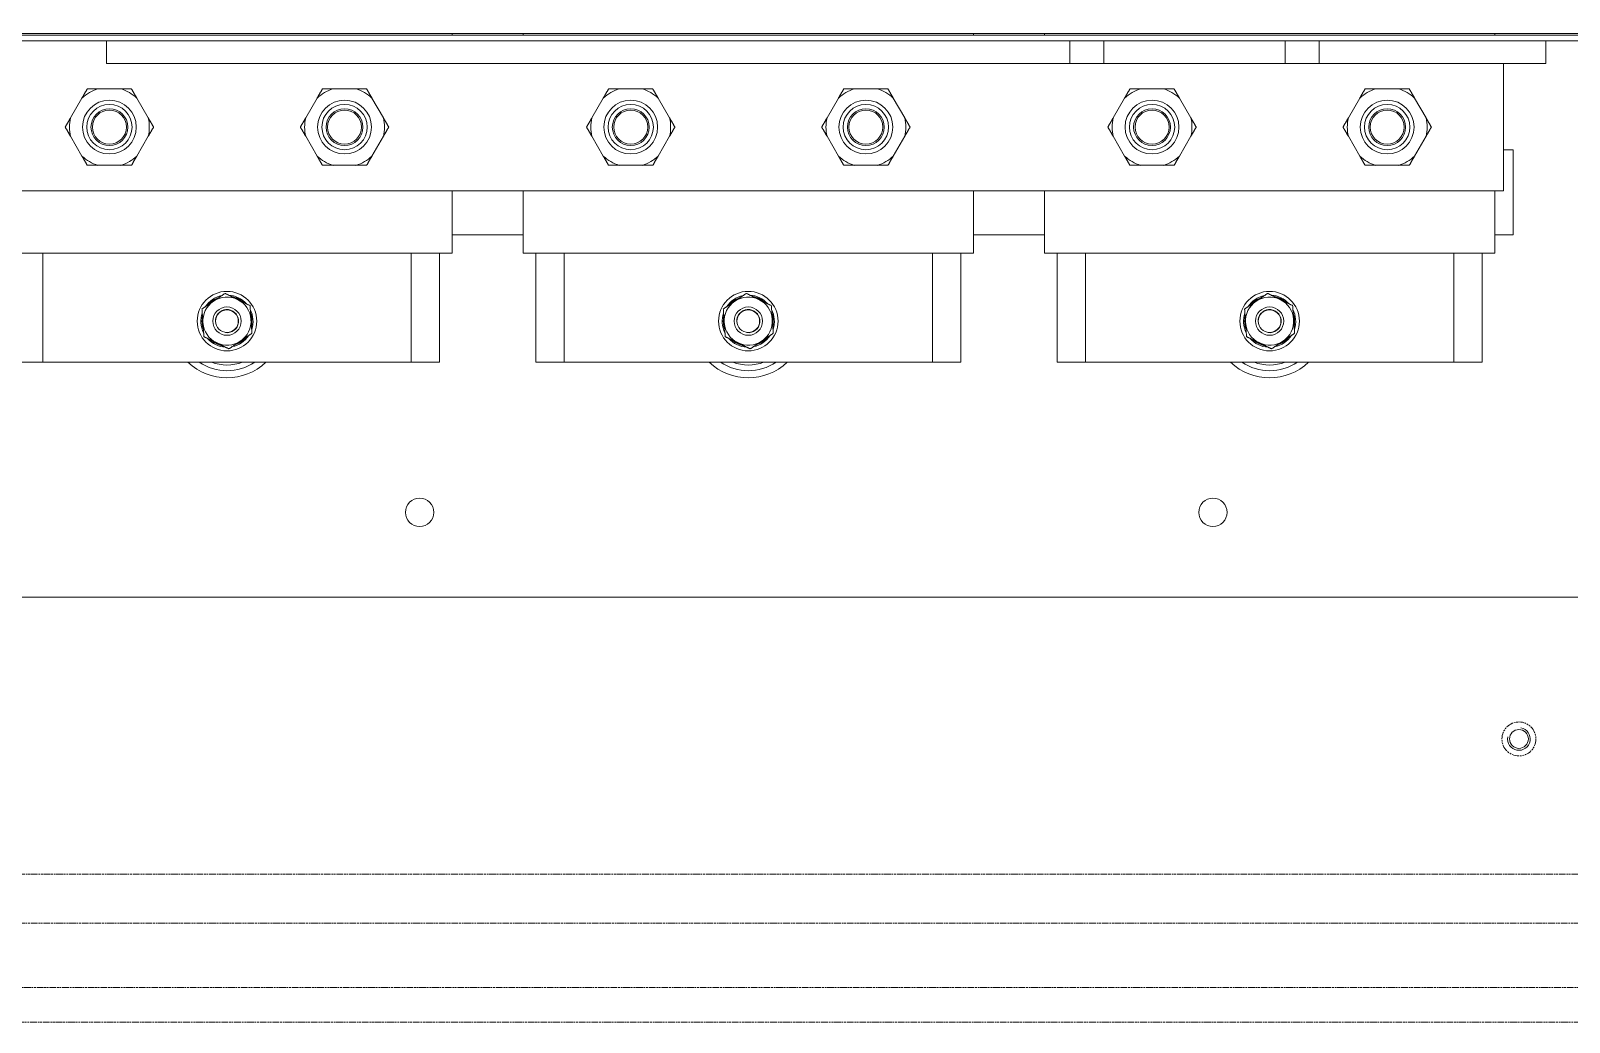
# Model space of a CAD drawing. Header units: millimetres. Extents: x 0 to 8410, y 0 to 5940.
# Drawn here: x 3720 to 4263, y 4602 to 4952 of the extents above; entities that cross this region are included whole.
import ezdxf

# ---------------------------------------------------------------- set-up
doc = ezdxf.new("R2010")
doc.units = ezdxf.units.MM
doc.header["$LTSCALE"] = 10
doc.linetypes.add('DOUBLE_DASH_CHAIN', pattern=[1.2403, 0.6614, -0.0827, 0.1654, -0.0827, 0.1654, -0.0827])
for name, color, linetype, lineweight, true_color in [('가시적인 것(ISO)', 3, 'Continuous', 5, 0x00ff00), ('가시적인 좁은 것(ISO)', 3, 'Continuous', 5, 0x00ff00), ('참조(ISO)', 6, 'DOUBLE_DASH_CHAIN', 5, 0xff00ff)]:
    doc.layers.add(name, color=color, linetype=linetype, lineweight=lineweight, true_color=true_color)
doc.layers.add('해치(ISO)', color=7, linetype='Continuous', lineweight=5)

msp = doc.modelspace()

# ---------------------------------------------------------------- hatches: boundary and pattern name
at = {"layer": '해치(ISO)'}
h = msp.add_hatch(dxfattribs=at)
h.set_pattern_fill('ANSI31', color=256, scale=254, angle=15, style=0)
h.set_pattern_definition([(60, (0, 0), (-27.4963, 15.87501), [])])
edge = h.paths.add_edge_path()
edge.add_line((3209.29, 4604.61), (3249.29, 4604.61))
edge.add_line((3249.29, 4604.61), (3249.29, 4606.61))
edge.add_ellipse((3246.29, 4606.61), major_axis=(3, 0), ratio=1, start_angle=0, end_angle=90)
edge.add_line((3246.29, 4609.61), (3218.79, 4609.61))
edge.add_ellipse((3218.79, 4614.11), major_axis=(0, -4.5), ratio=1, start_angle=270, end_angle=360, ccw=False)
edge.add_line((3214.29, 4614.11), (3214.29, 4641.61))
edge.add_ellipse((3211.29, 4641.61), major_axis=(3, 0), ratio=1, start_angle=0, end_angle=90)
edge.add_line((3211.29, 4644.61), (3209.29, 4644.61))
edge.add_line((3209.29, 4644.61), (3209.29, 4604.61))
edge = h.paths.add_edge_path()
edge.add_ellipse((4495.19, 4614.11), major_axis=(4.5, 0), ratio=1, start_angle=270, end_angle=360)
edge.add_line((4499.69, 4614.11), (4499.69, 4641.61))
edge.add_ellipse((4502.69, 4641.61), major_axis=(0, 3), ratio=1, start_angle=0, end_angle=90, ccw=False)
edge.add_line((4502.69, 4644.61), (4504.69, 4644.61))
edge.add_line((4504.69, 4644.61), (4504.69, 4604.61))
edge.add_line((4504.69, 4604.61), (4464.69, 4604.61))
edge.add_line((4464.69, 4604.61), (4464.69, 4606.61))
edge.add_ellipse((4467.69, 4606.61), major_axis=(0, 3), ratio=1, start_angle=0, end_angle=90, ccw=False)
edge.add_line((4467.69, 4609.61), (4495.19, 4609.61))
edge = h.paths.add_edge_path()
edge.add_ellipse((3218.79, 5290.51), major_axis=(-4.5, 0), ratio=1, start_angle=270, end_angle=360)
edge.add_line((3214.29, 5290.51), (3214.29, 5263.01))
edge.add_ellipse((3211.29, 5263.01), major_axis=(0, -3), ratio=1, start_angle=0, end_angle=90, ccw=False)
edge.add_line((3211.29, 5260.01), (3209.29, 5260.01))
edge.add_line((3209.29, 5260.01), (3209.29, 5300.01))
edge.add_line((3209.29, 5300.01), (3249.29, 5300.01))
edge.add_line((3249.29, 5300.01), (3249.29, 5298.01))
edge.add_ellipse((3246.29, 5298.01), major_axis=(0, -3), ratio=1, start_angle=0, end_angle=90, ccw=False)
edge.add_line((3246.29, 5295.01), (3218.79, 5295.01))
edge = h.paths.add_edge_path()
edge.add_line((4467.69, 5295.01), (4495.19, 5295.01))
edge.add_ellipse((4495.19, 5290.51), major_axis=(0, 4.5), ratio=1, start_angle=270, end_angle=360, ccw=False)
edge.add_line((4499.69, 5290.51), (4499.69, 5263.01))
edge.add_ellipse((4502.69, 5263.01), major_axis=(-3, 0), ratio=1, start_angle=0, end_angle=90)
edge.add_line((4502.69, 5260.01), (4504.69, 5260.01))
edge.add_line((4504.69, 5260.01), (4504.69, 5300.01))
edge.add_line((4504.69, 5300.01), (4464.69, 5300.01))
edge.add_line((4464.69, 5300.01), (4464.69, 5298.01))
edge.add_ellipse((4467.69, 5298.01), major_axis=(-3, 0), ratio=1, start_angle=0, end_angle=90)

# ---------------------------------------------------------------- linework, layer by layer
at = {"layer": '가시적인 것(ISO)'}
for p, q in [((3694.49, 4951.31), (4284.49, 4951.31)), ((4274.49, 4950.81), (3706.49, 4950.81)), ((3706.49, 4948.81), (4086.49, 4948.81)), ((3746.49, 4948.81), (3746.49, 4940.81)), ((3868.49, 4950.81), (3868.49, 4951.31)), ((3893.49, 4951.31), (3893.49, 4950.81)), ((4052.49, 4950.81), (4052.49, 4951.31)), ((4077.49, 4951.31), (4077.49, 4950.81)), ((4098.49, 4948.81), (4086.49, 4948.81)), ((4086.49, 4948.81), (4086.49, 4940.81)), ((4098.49, 4948.81), (4098.49, 4940.81)), ((4098.49, 4948.81), (4162.49, 4948.81)), ((4174.49, 4948.81), (4162.49, 4948.81)), ((4162.49, 4948.81), (4162.49, 4940.81)), ((4174.49, 4948.81), (4174.49, 4940.81)), ((4174.49, 4948.81), (4274.49, 4948.81)), ((4236.49, 4950.81), (4236.49, 4951.31)), ((4254.49, 4948.81), (4254.49, 4940.81)), ((3746.49, 4940.81), (3778.49, 4940.81)), ((4066.49, 4940.81), (3778.49, 4940.81)), ((4086.49, 4940.81), (4066.49, 4940.81)), ((4098.49, 4940.81), (4086.49, 4940.81)), ((4162.49, 4940.81), (4098.49, 4940.81)), ((4174.49, 4940.81), (4162.49, 4940.81)), ((4194.49, 4940.81), (4174.49, 4940.81)), ((4222.49, 4940.81), (4194.49, 4940.81)), ((4222.49, 4940.81), (4254.49, 4940.81)), ((4239.49, 4940.81), (4239.49, 4895.81)), ((3751.52, 4931.81), (3743.46, 4931.81)), ((3834.52, 4931.81), (3826.46, 4931.81)), ((3935.52, 4931.81), (3927.46, 4931.81)), ((4018.52, 4931.81), (4010.46, 4931.81)), ((4119.52, 4931.81), (4111.46, 4931.81)), ((4202.52, 4931.81), (4194.46, 4931.81)), ((3737.81, 4928.55), (3733.78, 4921.57)), ((3761.2, 4921.57), (3757.17, 4928.55)), ((3820.81, 4928.55), (3816.78, 4921.57)), ((3844.2, 4921.57), (3840.17, 4928.55)), ((3921.81, 4928.55), (3917.78, 4921.57)), ((3945.2, 4921.57), (3941.17, 4928.55)), ((4004.81, 4928.55), (4000.78, 4921.57)), ((4028.2, 4921.57), (4024.17, 4928.55)), ((4105.81, 4928.55), (4101.78, 4921.57)), ((4129.2, 4921.57), (4125.17, 4928.55)), ((4188.81, 4928.55), (4184.78, 4921.57)), ((4212.2, 4921.57), (4208.17, 4928.55)), ((3733.78, 4915.05), (3737.81, 4908.07)), ((3757.17, 4908.07), (3761.2, 4915.05)), ((3816.78, 4915.05), (3820.81, 4908.07)), ((3840.17, 4908.07), (3844.2, 4915.05)), ((3917.78, 4915.05), (3921.81, 4908.07)), ((3941.17, 4908.07), (3945.2, 4915.05)), ((4000.78, 4915.05), (4004.81, 4908.07)), ((4024.17, 4908.07), (4028.2, 4915.05)), ((4101.78, 4915.05), (4105.81, 4908.07)), ((4125.17, 4908.07), (4129.2, 4915.05)), ((4184.78, 4915.05), (4188.81, 4908.07)), ((4208.17, 4908.07), (4212.2, 4915.05)), ((4242.99, 4910.31), (4239.49, 4910.31)), ((4242.99, 4880.31), (4242.99, 4910.31)), ((3743.46, 4904.81), (3751.52, 4904.81)), ((3826.46, 4904.81), (3834.52, 4904.81)), ((3927.46, 4904.81), (3935.52, 4904.81)), ((4010.46, 4904.81), (4018.52, 4904.81)), ((4111.46, 4904.81), (4119.52, 4904.81)), ((4194.46, 4904.81), (4202.52, 4904.81)), ((4239.49, 4895.81), (3706.49, 4895.81)), ((3868.49, 4873.81), (3868.49, 4895.81)), ((3893.49, 4895.81), (3893.49, 4873.81)), ((4052.49, 4873.81), (4052.49, 4895.81)), ((4077.49, 4895.81), (4077.49, 4873.81)), ((4236.49, 4873.81), (4236.49, 4895.81)), ((3868.49, 4880.31), (3893.49, 4880.31)), ((4052.49, 4880.31), (4077.49, 4880.31)), ((4236.49, 4880.31), (4242.99, 4880.31)), ((3709.49, 4873.81), (3868.49, 4873.81)), ((3723.99, 4835.31), (3723.99, 4873.81)), ((3853.99, 4873.81), (3853.99, 4835.31)), ((3863.99, 4835.31), (3863.99, 4873.81)), ((3893.49, 4873.81), (4052.49, 4873.81)), ((3897.99, 4873.81), (3897.99, 4835.31)), ((3907.99, 4835.31), (3907.99, 4873.81)), ((4037.99, 4873.81), (4037.99, 4835.31)), ((4047.99, 4835.31), (4047.99, 4873.81)), ((4077.49, 4873.81), (4236.49, 4873.81)), ((4081.99, 4873.81), (4081.99, 4835.31)), ((4091.99, 4835.31), (4091.99, 4873.81)), ((4221.99, 4873.81), (4221.99, 4835.31)), ((4231.99, 4835.31), (4231.99, 4873.81)), ((3713.99, 4835.31), (3723.99, 4835.31)), ((3723.99, 4835.31), (3853.99, 4835.31)), ((3853.99, 4835.31), (3863.99, 4835.31)), ((3897.99, 4835.31), (3907.99, 4835.31)), ((3907.99, 4835.31), (4037.99, 4835.31)), ((4037.99, 4835.31), (4047.99, 4835.31)), ((4081.99, 4835.31), (4091.99, 4835.31)), ((4091.99, 4835.31), (4221.99, 4835.31)), ((4221.99, 4835.31), (4231.99, 4835.31)), ((4402.99, 4752.31), (3710.99, 4752.31))]:
    msp.add_line(p, q, dxfattribs=at)
for centre, radius in [((3747.49, 4918.31), 9.5), ((3747.49, 4918.31), 8), ((3830.49, 4918.31), 9.5), ((3830.49, 4918.31), 8), ((3931.49, 4918.31), 9.5), ((3931.49, 4918.31), 8), ((4014.49, 4918.31), 9.5), ((4014.49, 4918.31), 8), ((4115.49, 4918.31), 9.5), ((4115.49, 4918.31), 8), ((4198.49, 4918.31), 9.5), ((4198.49, 4918.31), 8), ((3747.49, 4918.31), 6.5), ((3747.49, 4918.31), 6), ((3830.49, 4918.31), 6.5), ((3830.49, 4918.31), 6), ((3931.49, 4918.31), 6.5), ((3931.49, 4918.31), 6), ((4014.49, 4918.31), 6.5), ((4014.49, 4918.31), 6), ((4115.49, 4918.31), 6.5), ((4115.49, 4918.31), 6), ((4198.49, 4918.31), 6.5), ((4198.49, 4918.31), 6), ((3788.99, 4849.81), 10.5), ((3972.99, 4849.81), 10.5), ((4156.99, 4849.81), 10.5), ((3788.99, 4849.81), 5), ((3972.99, 4849.81), 5), ((4156.99, 4849.81), 5), ((3788.99, 4849.81), 4), ((3972.99, 4849.81), 4), ((4156.99, 4849.81), 4), ((3856.99, 4782.31), 5), ((4136.99, 4782.31), 5), ((4244.99, 4702.31), 3.32)]:
    msp.add_circle(centre, radius, dxfattribs=at)
for centre, radius, start, end in [((3747.49, 4918.31), 14.09, 106.6183, 133.3817), ((3747.49, 4918.31), 14.09, 46.6183, 73.3817), ((3830.49, 4918.31), 14.09, 106.6183, 133.3817), ((3830.49, 4918.31), 14.09, 46.6183, 73.3817), ((3931.49, 4918.31), 14.09, 106.6183, 133.3817), ((3931.49, 4918.31), 14.09, 46.6183, 73.3817), ((4014.49, 4918.31), 14.09, 106.6183, 133.3817), ((4014.49, 4918.31), 14.09, 46.6183, 73.3817), ((4115.49, 4918.31), 14.09, 106.6183, 133.3817), ((4115.49, 4918.31), 14.09, 46.6183, 73.3817), ((4198.49, 4918.31), 14.09, 106.6183, 133.3817), ((4198.49, 4918.31), 14.09, 46.6183, 73.3817), ((3747.49, 4918.31), 14.09, 166.6183, 193.3817), ((3747.49, 4918.31), 14.09, 346.6183, 13.3817), ((3830.49, 4918.31), 14.09, 166.6183, 193.3817), ((3830.49, 4918.31), 14.09, 346.6183, 13.3817), ((3931.49, 4918.31), 14.09, 166.6183, 193.3817), ((3931.49, 4918.31), 14.09, 346.6183, 13.3817), ((4014.49, 4918.31), 14.09, 166.6183, 193.3817), ((4014.49, 4918.31), 14.09, 346.6183, 13.3817), ((4115.49, 4918.31), 14.09, 166.6183, 193.3817), ((4115.49, 4918.31), 14.09, 346.6183, 13.3817), ((4198.49, 4918.31), 14.09, 166.6183, 193.3817), ((4198.49, 4918.31), 14.09, 346.6183, 13.3817), ((3747.49, 4918.31), 14.09, 226.6183, 253.3817), ((3747.49, 4918.31), 14.09, 286.6183, 313.3817), ((3830.49, 4918.31), 14.09, 226.6183, 253.3817), ((3830.49, 4918.31), 14.09, 286.6183, 313.3817), ((3931.49, 4918.31), 14.09, 226.6183, 253.3817), ((3931.49, 4918.31), 14.09, 286.6183, 313.3817), ((4014.49, 4918.31), 14.09, 226.6183, 253.3817), ((4014.49, 4918.31), 14.09, 286.6183, 313.3817), ((4115.49, 4918.31), 14.09, 226.6183, 253.3817), ((4115.49, 4918.31), 14.09, 286.6183, 313.3817), ((4198.49, 4918.31), 14.09, 226.6183, 253.3817), ((4198.49, 4918.31), 14.09, 286.6183, 313.3817), ((3788.99, 4849.81), 8.5, 124.0526, 184.0526), ((3788.99, 4849.81), 9.2, 101.5576, 146.5475), ((3788.99, 4849.81), 8.82, 108.4548, 139.6504), ((3788.99, 4849.81), 8.5, 64.0526, 124.0526), ((3788.99, 4849.81), 9.2, 41.5576, 86.5475), ((3788.99, 4849.81), 8.82, 48.4548, 79.6504), ((3788.99, 4849.81), 8.5, 4.0526, 64.0526), ((3972.99, 4849.81), 8.5, 124.0526, 184.0526), ((3972.99, 4849.81), 9.2, 101.5576, 146.5475), ((3972.99, 4849.81), 8.82, 108.4548, 139.6504), ((3972.99, 4849.81), 8.5, 64.0526, 124.0526), ((3972.99, 4849.81), 9.2, 41.5576, 86.5475), ((3972.99, 4849.81), 8.82, 48.4548, 79.6504), ((3972.99, 4849.81), 8.5, 4.0526, 64.0526), ((4156.99, 4849.81), 8.5, 124.0526, 184.0526), ((4156.99, 4849.81), 9.2, 101.5576, 146.5475), ((4156.99, 4849.81), 8.82, 108.4548, 139.6504), ((4156.99, 4849.81), 8.5, 64.0526, 124.0526), ((4156.99, 4849.81), 9.2, 41.5576, 86.5475), ((4156.99, 4849.81), 8.82, 48.4548, 79.6504), ((4156.99, 4849.81), 8.5, 4.0526, 64.0526), ((3788.99, 4849.81), 9.2, 161.5576, 206.5475), ((3788.99, 4849.81), 8.82, 168.4548, 199.6504), ((3788.99, 4849.81), 8.5, 184.0526, 244.0526), ((3788.99, 4849.81), 8.5, 304.0526, 4.0526), ((3788.99, 4849.81), 9.2, 341.5576, 26.5475), ((3788.99, 4849.81), 8.82, 348.4548, 19.6504), ((3972.99, 4849.81), 9.2, 161.5576, 206.5475), ((3972.99, 4849.81), 8.82, 168.4548, 199.6504), ((3972.99, 4849.81), 8.5, 184.0526, 244.0526), ((3972.99, 4849.81), 8.5, 304.0526, 4.0526), ((3972.99, 4849.81), 9.2, 341.5576, 26.5475), ((3972.99, 4849.81), 8.82, 348.4548, 19.6504), ((4156.99, 4849.81), 9.2, 161.5576, 206.5475), ((4156.99, 4849.81), 8.82, 168.4548, 199.6504), ((4156.99, 4849.81), 8.5, 184.0526, 244.0526), ((4156.99, 4849.81), 8.5, 304.0526, 4.0526), ((4156.99, 4849.81), 9.2, 341.5576, 26.5475), ((4156.99, 4849.81), 8.82, 348.4548, 19.6504), ((3788.99, 4849.81), 9.2, 221.5576, 266.5475), ((3788.99, 4849.81), 9.2, 281.5576, 326.5475), ((3788.99, 4849.81), 8.82, 288.4548, 319.6504), ((3972.99, 4849.81), 9.2, 221.5576, 266.5475), ((3972.99, 4849.81), 9.2, 281.5576, 326.5475), ((3972.99, 4849.81), 8.82, 288.4548, 319.6504), ((4156.99, 4849.81), 9.2, 221.5576, 266.5475), ((4156.99, 4849.81), 9.2, 281.5576, 326.5475), ((4156.99, 4849.81), 8.82, 288.4548, 319.6504), ((3788.99, 4849.81), 8.82, 228.4548, 259.6504), ((3788.99, 4849.81), 8.5, 244.0526, 304.0526), ((3972.99, 4849.81), 8.82, 228.4548, 259.6504), ((3972.99, 4849.81), 8.5, 244.0526, 304.0526), ((4156.99, 4849.81), 8.82, 228.4548, 259.6504), ((4156.99, 4849.81), 8.5, 244.0526, 304.0526), ((3788.99, 4849.81), 20, 226.4688, 313.5312), ((3788.99, 4849.81), 17.5, 235.9523, 304.0477), ((3788.99, 4849.81), 15.5, 249.3065, 290.6935), ((3972.99, 4849.81), 20, 226.4688, 313.5312), ((3972.99, 4849.81), 17.5, 235.9523, 304.0477), ((3972.99, 4849.81), 15.5, 249.3065, 290.6935), ((4156.99, 4849.81), 20, 226.4688, 313.5312), ((4156.99, 4849.81), 17.5, 235.9523, 304.0477), ((4156.99, 4849.81), 15.5, 249.3065, 290.6935)]:
    msp.add_arc(centre, radius, start, end, dxfattribs=at)
for points, weights in [([(3737.81, 4928.55), (3738.71, 4930.1), (3739.7, 4931.81)], [1, 1.00814602319, 1]), ([(3739.7, 4931.81), (3741.67, 4931.81), (3743.46, 4931.81)], [1, 1.00814602319, 1]), ([(3751.52, 4931.81), (3753.31, 4931.81), (3755.28, 4931.81)], [1, 1.00814602319, 1]), ([(3755.28, 4931.81), (3756.27, 4930.1), (3757.17, 4928.55)], [1, 1.00814602319, 1]), ([(3820.81, 4928.55), (3821.71, 4930.1), (3822.7, 4931.81)], [1, 1.00814602319, 1]), ([(3822.7, 4931.81), (3824.67, 4931.81), (3826.46, 4931.81)], [1, 1.00814602319, 1]), ([(3834.52, 4931.81), (3836.31, 4931.81), (3838.28, 4931.81)], [1, 1.00814602319, 1]), ([(3838.28, 4931.81), (3839.27, 4930.1), (3840.17, 4928.55)], [1, 1.00814602319, 1]), ([(3921.81, 4928.55), (3922.71, 4930.1), (3923.7, 4931.81)], [1, 1.00814602319, 1]), ([(3923.7, 4931.81), (3925.67, 4931.81), (3927.46, 4931.81)], [1, 1.00814602319, 1]), ([(3935.52, 4931.81), (3937.31, 4931.81), (3939.28, 4931.81)], [1, 1.00814602319, 1]), ([(3939.28, 4931.81), (3940.27, 4930.1), (3941.17, 4928.55)], [1, 1.00814602319, 1]), ([(4004.81, 4928.55), (4005.71, 4930.1), (4006.7, 4931.81)], [1, 1.00814602319, 1]), ([(4006.7, 4931.81), (4008.67, 4931.81), (4010.46, 4931.81)], [1, 1.00814602319, 1]), ([(4018.52, 4931.81), (4020.31, 4931.81), (4022.28, 4931.81)], [1, 1.00814602319, 1]), ([(4022.28, 4931.81), (4023.27, 4930.1), (4024.17, 4928.55)], [1, 1.00814602319, 1]), ([(4105.81, 4928.55), (4106.71, 4930.1), (4107.7, 4931.81)], [1, 1.00814602319, 1]), ([(4107.7, 4931.81), (4109.67, 4931.81), (4111.46, 4931.81)], [1, 1.00814602319, 1]), ([(4119.52, 4931.81), (4121.31, 4931.81), (4123.28, 4931.81)], [1, 1.00814602319, 1]), ([(4123.28, 4931.81), (4124.27, 4930.1), (4125.17, 4928.55)], [1, 1.00814602319, 1]), ([(4188.81, 4928.55), (4189.71, 4930.1), (4190.7, 4931.81)], [1, 1.00814602319, 1]), ([(4190.7, 4931.81), (4192.67, 4931.81), (4194.46, 4931.81)], [1, 1.00814602319, 1]), ([(4202.52, 4931.81), (4204.31, 4931.81), (4206.28, 4931.81)], [1, 1.00814602319, 1]), ([(4206.28, 4931.81), (4207.27, 4930.1), (4208.17, 4928.55)], [1, 1.00814602319, 1]), ([(3731.9, 4918.31), (3732.89, 4920.03), (3733.78, 4921.57)], [1, 1.00814602319, 1]), ([(3761.2, 4921.57), (3762.09, 4920.03), (3763.08, 4918.31)], [1, 1.00814602319, 1]), ([(3814.9, 4918.31), (3815.89, 4920.03), (3816.78, 4921.57)], [1, 1.00814602319, 1]), ([(3844.2, 4921.57), (3845.09, 4920.03), (3846.08, 4918.31)], [1, 1.00814602319, 1]), ([(3915.9, 4918.31), (3916.89, 4920.03), (3917.78, 4921.57)], [1, 1.00814602319, 1]), ([(3945.2, 4921.57), (3946.09, 4920.03), (3947.08, 4918.31)], [1, 1.00814602319, 1]), ([(3998.9, 4918.31), (3999.89, 4920.03), (4000.78, 4921.57)], [1, 1.00814602319, 1]), ([(4028.2, 4921.57), (4029.09, 4920.03), (4030.08, 4918.31)], [1, 1.00814602319, 1]), ([(4099.9, 4918.31), (4100.89, 4920.03), (4101.78, 4921.57)], [1, 1.00814602319, 1]), ([(4129.2, 4921.57), (4130.09, 4920.03), (4131.08, 4918.31)], [1, 1.00814602319, 1]), ([(4182.9, 4918.31), (4183.89, 4920.03), (4184.78, 4921.57)], [1, 1.00814602319, 1]), ([(4212.2, 4921.57), (4213.09, 4920.03), (4214.08, 4918.31)], [1, 1.00814602319, 1]), ([(3733.78, 4915.05), (3732.89, 4916.6), (3731.9, 4918.31)], [1, 1.00814602319, 1]), ([(3763.08, 4918.31), (3762.09, 4916.6), (3761.2, 4915.05)], [1, 1.00814602319, 1]), ([(3816.78, 4915.05), (3815.89, 4916.6), (3814.9, 4918.31)], [1, 1.00814602319, 1]), ([(3846.08, 4918.31), (3845.09, 4916.6), (3844.2, 4915.05)], [1, 1.00814602319, 1]), ([(3917.78, 4915.05), (3916.89, 4916.6), (3915.9, 4918.31)], [1, 1.00814602319, 1]), ([(3947.08, 4918.31), (3946.09, 4916.6), (3945.2, 4915.05)], [1, 1.00814602319, 1]), ([(4000.78, 4915.05), (3999.89, 4916.6), (3998.9, 4918.31)], [1, 1.00814602319, 1]), ([(4030.08, 4918.31), (4029.09, 4916.6), (4028.2, 4915.05)], [1, 1.00814602319, 1]), ([(4101.78, 4915.05), (4100.89, 4916.6), (4099.9, 4918.31)], [1, 1.00814602319, 1]), ([(4131.08, 4918.31), (4130.09, 4916.6), (4129.2, 4915.05)], [1, 1.00814602319, 1]), ([(4184.78, 4915.05), (4183.89, 4916.6), (4182.9, 4918.31)], [1, 1.00814602319, 1]), ([(4214.08, 4918.31), (4213.09, 4916.6), (4212.2, 4915.05)], [1, 1.00814602319, 1]), ([(3739.7, 4904.81), (3738.71, 4906.53), (3737.81, 4908.07)], [1, 1.00814602319, 1]), ([(3743.46, 4904.81), (3741.67, 4904.81), (3739.7, 4904.81)], [1, 1.00814602319, 1]), ([(3755.28, 4904.81), (3753.31, 4904.81), (3751.52, 4904.81)], [1, 1.00814602319, 1]), ([(3757.17, 4908.07), (3756.27, 4906.53), (3755.28, 4904.81)], [1, 1.00814602319, 1]), ([(3822.7, 4904.81), (3821.71, 4906.53), (3820.81, 4908.07)], [1, 1.00814602319, 1]), ([(3826.46, 4904.81), (3824.67, 4904.81), (3822.7, 4904.81)], [1, 1.00814602319, 1]), ([(3838.28, 4904.81), (3836.31, 4904.81), (3834.52, 4904.81)], [1, 1.00814602319, 1]), ([(3840.17, 4908.07), (3839.27, 4906.53), (3838.28, 4904.81)], [1, 1.00814602319, 1]), ([(3923.7, 4904.81), (3922.71, 4906.53), (3921.81, 4908.07)], [1, 1.00814602319, 1]), ([(3927.46, 4904.81), (3925.67, 4904.81), (3923.7, 4904.81)], [1, 1.00814602319, 1]), ([(3939.28, 4904.81), (3937.31, 4904.81), (3935.52, 4904.81)], [1, 1.00814602319, 1]), ([(3941.17, 4908.07), (3940.27, 4906.53), (3939.28, 4904.81)], [1, 1.00814602319, 1]), ([(4006.7, 4904.81), (4005.71, 4906.53), (4004.81, 4908.07)], [1, 1.00814602319, 1]), ([(4010.46, 4904.81), (4008.67, 4904.81), (4006.7, 4904.81)], [1, 1.00814602319, 1]), ([(4022.28, 4904.81), (4020.31, 4904.81), (4018.52, 4904.81)], [1, 1.00814602319, 1]), ([(4024.17, 4908.07), (4023.27, 4906.53), (4022.28, 4904.81)], [1, 1.00814602319, 1]), ([(4107.7, 4904.81), (4106.71, 4906.53), (4105.81, 4908.07)], [1, 1.00814602319, 1]), ([(4111.46, 4904.81), (4109.67, 4904.81), (4107.7, 4904.81)], [1, 1.00814602319, 1]), ([(4123.28, 4904.81), (4121.31, 4904.81), (4119.52, 4904.81)], [1, 1.00814602319, 1]), ([(4125.17, 4908.07), (4124.27, 4906.53), (4123.28, 4904.81)], [1, 1.00814602319, 1]), ([(4190.7, 4904.81), (4189.71, 4906.53), (4188.81, 4908.07)], [1, 1.00814602319, 1]), ([(4194.46, 4904.81), (4192.67, 4904.81), (4190.7, 4904.81)], [1, 1.00814602319, 1]), ([(4206.28, 4904.81), (4204.31, 4904.81), (4202.52, 4904.81)], [1, 1.00814602319, 1]), ([(4208.17, 4908.07), (4207.27, 4906.53), (4206.28, 4904.81)], [1, 1.00814602319, 1]), ([(3780.17, 4854.11), (3782.34, 4855.58), (3784.23, 4856.86)], [1, 1.0379548493, 1]), ([(3784.23, 4856.86), (3786.12, 4858.13), (3788.3, 4859.6)], [1, 1.0379548493, 1]), ([(3788.3, 4859.6), (3790.66, 4858.45), (3792.71, 4857.46)], [1, 1.0379548493, 1]), ([(3792.71, 4857.46), (3794.76, 4856.46), (3797.12, 4855.31)], [1, 1.0379548493, 1]), ([(3797.12, 4855.31), (3797.31, 4852.69), (3797.47, 4850.41)], [1, 1.0379548493, 1]), ([(3964.17, 4854.11), (3966.34, 4855.58), (3968.23, 4856.86)], [1, 1.0379548493, 1]), ([(3968.23, 4856.86), (3970.12, 4858.13), (3972.3, 4859.6)], [1, 1.0379548493, 1]), ([(3972.3, 4859.6), (3974.66, 4858.45), (3976.71, 4857.46)], [1, 1.0379548493, 1]), ([(3976.71, 4857.46), (3978.76, 4856.46), (3981.12, 4855.31)], [1, 1.0379548493, 1]), ([(3981.12, 4855.31), (3981.31, 4852.69), (3981.47, 4850.41)], [1, 1.0379548493, 1]), ([(4148.17, 4854.11), (4150.34, 4855.58), (4152.23, 4856.86)], [1, 1.0379548493, 1]), ([(4152.23, 4856.86), (4154.12, 4858.13), (4156.3, 4859.6)], [1, 1.0379548493, 1]), ([(4156.3, 4859.6), (4158.66, 4858.45), (4160.71, 4857.46)], [1, 1.0379548493, 1]), ([(4160.71, 4857.46), (4162.76, 4856.46), (4165.12, 4855.31)], [1, 1.0379548493, 1]), ([(4165.12, 4855.31), (4165.31, 4852.69), (4165.47, 4850.41)], [1, 1.0379548493, 1]), ([(3780.51, 4849.21), (3780.35, 4851.48), (3780.17, 4854.11)], [1, 1.0379548493, 1]), ([(3780.86, 4844.32), (3780.67, 4846.94), (3780.51, 4849.21)], [1, 1.0379548493, 1]), ([(3797.47, 4850.41), (3797.63, 4848.14), (3797.82, 4845.52)], [1, 1.0379548493, 1]), ([(3964.51, 4849.21), (3964.35, 4851.48), (3964.17, 4854.11)], [1, 1.0379548493, 1]), ([(3964.86, 4844.32), (3964.67, 4846.94), (3964.51, 4849.21)], [1, 1.0379548493, 1]), ([(3981.47, 4850.41), (3981.63, 4848.14), (3981.82, 4845.52)], [1, 1.0379548493, 1]), ([(4148.51, 4849.21), (4148.35, 4851.48), (4148.17, 4854.11)], [1, 1.0379548493, 1]), ([(4148.86, 4844.32), (4148.67, 4846.94), (4148.51, 4849.21)], [1, 1.0379548493, 1]), ([(4165.47, 4850.41), (4165.63, 4848.14), (4165.82, 4845.52)], [1, 1.0379548493, 1]), ([(3785.27, 4842.17), (3783.22, 4843.17), (3780.86, 4844.32)], [1, 1.0379548493, 1]), ([(3797.82, 4845.52), (3795.64, 4844.05), (3793.75, 4842.77)], [1, 1.0379548493, 1]), ([(3969.27, 4842.17), (3967.22, 4843.17), (3964.86, 4844.32)], [1, 1.0379548493, 1]), ([(3981.82, 4845.52), (3979.64, 4844.05), (3977.75, 4842.77)], [1, 1.0379548493, 1]), ([(4153.27, 4842.17), (4151.22, 4843.17), (4148.86, 4844.32)], [1, 1.0379548493, 1]), ([(4165.82, 4845.52), (4163.64, 4844.05), (4161.75, 4842.77)], [1, 1.0379548493, 1]), ([(3789.68, 4840.02), (3787.32, 4841.17), (3785.27, 4842.17)], [1, 1.0379548493, 1]), ([(3793.75, 4842.77), (3791.86, 4841.5), (3789.68, 4840.02)], [1, 1.0379548493, 1]), ([(3973.68, 4840.02), (3971.32, 4841.17), (3969.27, 4842.17)], [1, 1.0379548493, 1]), ([(3977.75, 4842.77), (3975.86, 4841.5), (3973.68, 4840.02)], [1, 1.0379548493, 1]), ([(4157.68, 4840.02), (4155.32, 4841.17), (4153.27, 4842.17)], [1, 1.0379548493, 1]), ([(4161.75, 4842.77), (4159.86, 4841.5), (4157.68, 4840.02)], [1, 1.0379548493, 1])]:
    msp.add_rational_spline(points, weights, degree=2, dxfattribs=at)
at = {"layer": '가시적인 좁은 것(ISO)'}
for centre, radius, start, end in [((3788.99, 4849.81), 4.1, 263.1715, 173.1715), ((3972.99, 4849.81), 4.1, 263.1715, 173.1715), ((4156.99, 4849.81), 4.1, 263.1715, 173.1715), ((4244.99, 4702.31), 4, 170, 80)]:
    msp.add_arc(centre, radius, start, end, dxfattribs=at)
at = {"layer": '참조(ISO)', "ltscale": 0.36233}
msp.add_line((4454.69, 4654.61), (3259.29, 4654.61), dxfattribs=at)
at = {"layer": '참조(ISO)', "ltscale": 0.362849}
for p, q in [((3314.69, 4637.31), (4399.29, 4637.31)), ((4399.29, 4614.61), (3314.69, 4614.61))]:
    msp.add_line(p, q, dxfattribs=at)
at = {"layer": '참조(ISO)', "ltscale": 0.363123}
msp.add_line((4446.99, 4602.31), (3266.99, 4602.31), dxfattribs=at)
at = {"layer": '참조(ISO)', "ltscale": 0.379939}
msp.add_circle((4244.99, 4702.31), 6, dxfattribs=at)

doc.saveas('drawing.dxf')
